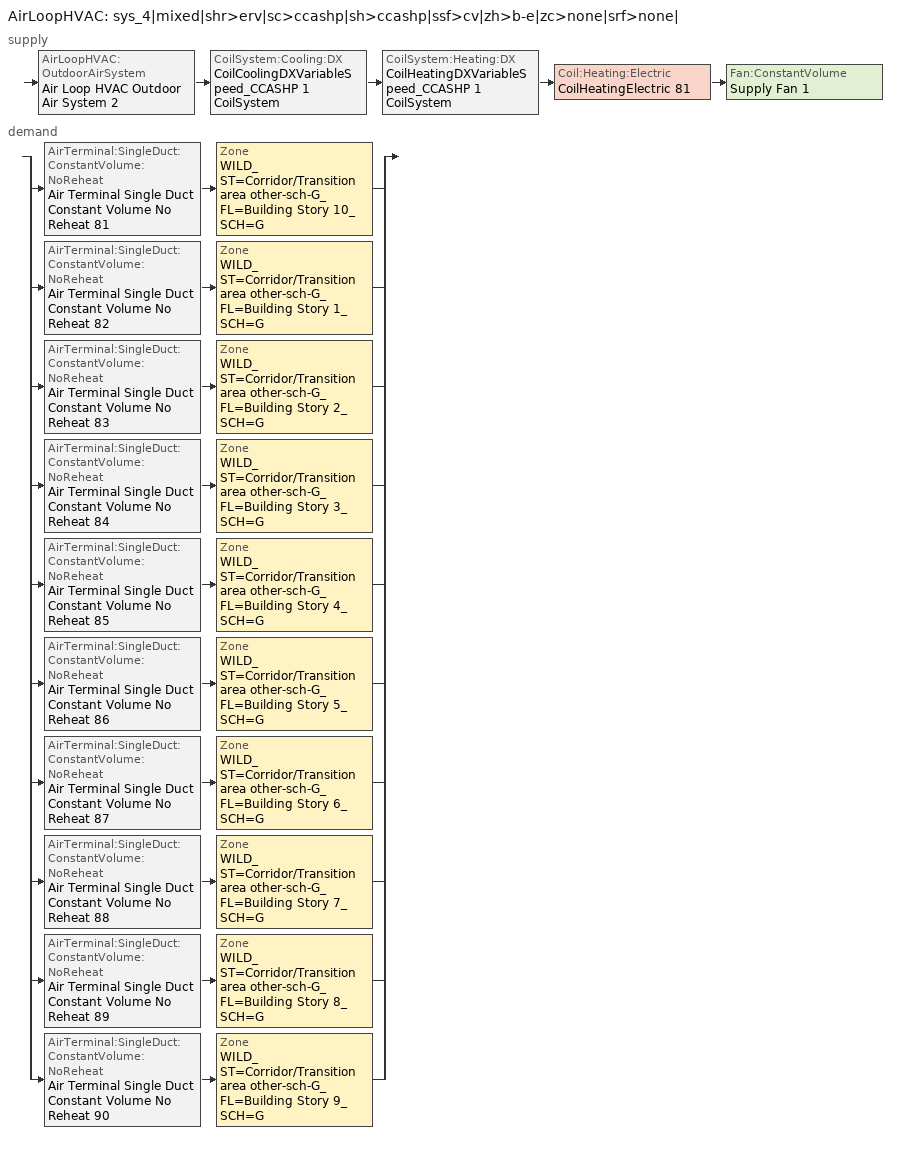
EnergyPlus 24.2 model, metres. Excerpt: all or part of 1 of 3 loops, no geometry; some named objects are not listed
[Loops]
AirLoopHVAC 'sys_4|mixed|shr>erv|sc>ccashp|sh>ccashp|ssf>cv|zh>b-e|zc>none|srf>none|'
 supply: AirLoopHVAC:OutdoorAirSystem 'Air Loop HVAC Outdoor Air System 2' > CoilSystem:Cooling:DX 'CoilCoolingDXVariableSpeed_CCASHP 1 CoilSystem' > CoilSystem:Heating:DX 'CoilHeatingDXVariableSpeed_CCASHP 1 CoilSystem' > Coil:Heating:Electric 'CoilHeatingElectric 81' > Fan:ConstantVolume 'Supply Fan 1'
 demand: split
  | AirTerminal:SingleDuct:ConstantVolume:NoReheat 'Air Terminal Single Duct Constant Volume No Reheat 81' > Zone 'WILD_ST=Corridor/Transition area other-sch-G_FL=Building Story 10_SCH=G'
  | AirTerminal:SingleDuct:ConstantVolume:NoReheat 'Air Terminal Single Duct Constant Volume No Reheat 82' > Zone 'WILD_ST=Corridor/Transition area other-sch-G_FL=Building Story 1_SCH=G'
  | AirTerminal:SingleDuct:ConstantVolume:NoReheat 'Air Terminal Single Duct Constant Volume No Reheat 83' > Zone 'WILD_ST=Corridor/Transition area other-sch-G_FL=Building Story 2_SCH=G'
  | AirTerminal:SingleDuct:ConstantVolume:NoReheat 'Air Terminal Single Duct Constant Volume No Reheat 84' > Zone 'WILD_ST=Corridor/Transition area other-sch-G_FL=Building Story 3_SCH=G'
  | AirTerminal:SingleDuct:ConstantVolume:NoReheat 'Air Terminal Single Duct Constant Volume No Reheat 85' > Zone 'WILD_ST=Corridor/Transition area other-sch-G_FL=Building Story 4_SCH=G'
  | AirTerminal:SingleDuct:ConstantVolume:NoReheat 'Air Terminal Single Duct Constant Volume No Reheat 86' > Zone 'WILD_ST=Corridor/Transition area other-sch-G_FL=Building Story 5_SCH=G'
  | AirTerminal:SingleDuct:ConstantVolume:NoReheat 'Air Terminal Single Duct Constant Volume No Reheat 87' > Zone 'WILD_ST=Corridor/Transition area other-sch-G_FL=Building Story 6_SCH=G'
  | AirTerminal:SingleDuct:ConstantVolume:NoReheat 'Air Terminal Single Duct Constant Volume No Reheat 88' > Zone 'WILD_ST=Corridor/Transition area other-sch-G_FL=Building Story 7_SCH=G'
  | AirTerminal:SingleDuct:ConstantVolume:NoReheat 'Air Terminal Single Duct Constant Volume No Reheat 89' > Zone 'WILD_ST=Corridor/Transition area other-sch-G_FL=Building Story 8_SCH=G'
  | AirTerminal:SingleDuct:ConstantVolume:NoReheat 'Air Terminal Single Duct Constant Volume No Reheat 90' > Zone 'WILD_ST=Corridor/Transition area other-sch-G_FL=Building Story 9_SCH=G'
[ZoneControl:Thermostat] Temperature Difference Between Cutout And Setpoint {deltaC}=0
Name | Zone or ZoneList | Control Type Schedule | Control 1
WILD_ST=Corridor/Transition area other-sch-G_FL=Building Story 10_SCH=G Thermostat | WILD_ST=Corridor/Transition area other-sch-G_FL=Building Story 10_SCH=G | WILD_ST=Corridor/Transition area other-sch-G_FL=Building Story 10_SCH=G Thermostat Schedule | Space Function Corridor/Transition area other-sch-G Thermostat 21
WILD_ST=Corridor/Transition area other-sch-G_FL=Building Story 1_SCH=G Thermostat | WILD_ST=Corridor/Transition area other-sch-G_FL=Building Story 1_SCH=G | WILD_ST=Corridor/Transition area other-sch-G_FL=Building Story 1_SCH=G Thermostat Schedule | Space Function Corridor/Transition area other-sch-G Thermostat 29
WILD_ST=Corridor/Transition area other-sch-G_FL=Building Story 2_SCH=G Thermostat | WILD_ST=Corridor/Transition area other-sch-G_FL=Building Story 2_SCH=G | WILD_ST=Corridor/Transition area other-sch-G_FL=Building Story 2_SCH=G Thermostat Schedule | Space Function Corridor/Transition area other-sch-G Thermostat 30
WILD_ST=Corridor/Transition area other-sch-G_FL=Building Story 3_SCH=G Thermostat | WILD_ST=Corridor/Transition area other-sch-G_FL=Building Story 3_SCH=G | WILD_ST=Corridor/Transition area other-sch-G_FL=Building Story 3_SCH=G Thermostat Schedule | Space Function Corridor/Transition area other-sch-G Thermostat 22
WILD_ST=Corridor/Transition area other-sch-G_FL=Building Story 4_SCH=G Thermostat | WILD_ST=Corridor/Transition area other-sch-G_FL=Building Story 4_SCH=G | WILD_ST=Corridor/Transition area other-sch-G_FL=Building Story 4_SCH=G Thermostat Schedule | Space Function Corridor/Transition area other-sch-G Thermostat 28
WILD_ST=Corridor/Transition area other-sch-G_FL=Building Story 5_SCH=G Thermostat | WILD_ST=Corridor/Transition area other-sch-G_FL=Building Story 5_SCH=G | WILD_ST=Corridor/Transition area other-sch-G_FL=Building Story 5_SCH=G Thermostat Schedule | Space Function Corridor/Transition area other-sch-G Thermostat 24
WILD_ST=Corridor/Transition area other-sch-G_FL=Building Story 6_SCH=G Thermostat | WILD_ST=Corridor/Transition area other-sch-G_FL=Building Story 6_SCH=G | WILD_ST=Corridor/Transition area other-sch-G_FL=Building Story 6_SCH=G Thermostat Schedule | Space Function Corridor/Transition area other-sch-G Thermostat 26
WILD_ST=Corridor/Transition area other-sch-G_FL=Building Story 7_SCH=G Thermostat | WILD_ST=Corridor/Transition area other-sch-G_FL=Building Story 7_SCH=G | WILD_ST=Corridor/Transition area other-sch-G_FL=Building Story 7_SCH=G Thermostat Schedule | Space Function Corridor/Transition area other-sch-G Thermostat 27
WILD_ST=Corridor/Transition area other-sch-G_FL=Building Story 8_SCH=G Thermostat | WILD_ST=Corridor/Transition area other-sch-G_FL=Building Story 8_SCH=G | WILD_ST=Corridor/Transition area other-sch-G_FL=Building Story 8_SCH=G Thermostat Schedule | Space Function Corridor/Transition area other-sch-G Thermostat 23
WILD_ST=Corridor/Transition area other-sch-G_FL=Building Story 9_SCH=G Thermostat | WILD_ST=Corridor/Transition area other-sch-G_FL=Building Story 9_SCH=G | WILD_ST=Corridor/Transition area other-sch-G_FL=Building Story 9_SCH=G Thermostat Schedule | Space Function Corridor/Transition area other-sch-G Thermostat 25
[ThermostatSetpoint:DualSetpoint] Heating Setpoint Temperature Schedule=NECB-G-Thermostat Setpoint-Heating; Cooling Setpoint Temperature Schedule=NECB-G-Thermostat Setpoint-Cooling
Space Function Corridor/Transition area other-sch-G Thermostat 21; Space Function Corridor/Transition area other-sch-G Thermostat 29; Space Function Corridor/Transition area other-sch-G Thermostat 30; Space Function Corridor/Transition area other-sch-G Thermostat 22; Space Function Corridor/Transition area other-sch-G Thermostat 28; Space Function Corridor/Transition area other-sch-G Thermostat 24; Space Function Corridor/Transition area other-sch-G Thermostat 26; Space Function Corridor/Transition area other-sch-G Thermostat 27; Space Function Corridor/Transition area other-sch-G Thermostat 23; Space Function Corridor/Transition area other-sch-G Thermostat 25
[AirTerminal:SingleDuct:ConstantVolume:NoReheat] Availability Schedule=Always On Discrete; Maximum Air Flow Rate {m3/s}=AutoSize
Air Terminal Single Duct Constant Volume No Reheat 81; Air Terminal Single Duct Constant Volume No Reheat 82; Air Terminal Single Duct Constant Volume No Reheat 83; Air Terminal Single Duct Constant Volume No Reheat 84; Air Terminal Single Duct Constant Volume No Reheat 85; Air Terminal Single Duct Constant Volume No Reheat 86; Air Terminal Single Duct Constant Volume No Reheat 87; Air Terminal Single Duct Constant Volume No Reheat 88; Air Terminal Single Duct Constant Volume No Reheat 89; Air Terminal Single Duct Constant Volume No Reheat 90
[Coil:Heating:Electric]
CoilHeatingElectric 81: Availability Schedule=Always On Discrete; Efficiency=1; Nominal Capacity {W}=Autosize
[ZoneHVAC:Baseboard:Convective:Electric] Availability Schedule=Always On Discrete; Heating Design Capacity {W}=Autosize; Efficiency=1
ZoneHVACBaseboardConvectiveElectric 80; ZoneHVACBaseboardConvectiveElectric 81; ZoneHVACBaseboardConvectiveElectric 82; ZoneHVACBaseboardConvectiveElectric 83; ZoneHVACBaseboardConvectiveElectric 84; ZoneHVACBaseboardConvectiveElectric 85; ZoneHVACBaseboardConvectiveElectric 86; ZoneHVACBaseboardConvectiveElectric 87; ZoneHVACBaseboardConvectiveElectric 88; ZoneHVACBaseboardConvectiveElectric 89
[Zone equipment]
WILD_ST=Corridor/Transition area other-sch-G_FL=Building Story 10_SCH=G: Air Terminal Single Duct Constant Volume No Reheat 81, ZoneHVACBaseboardConvectiveElectric 80
WILD_ST=Corridor/Transition area other-sch-G_FL=Building Story 1_SCH=G: Air Terminal Single Duct Constant Volume No Reheat 82, ZoneHVACBaseboardConvectiveElectric 81
WILD_ST=Corridor/Transition area other-sch-G_FL=Building Story 2_SCH=G: Air Terminal Single Duct Constant Volume No Reheat 83, ZoneHVACBaseboardConvectiveElectric 82
WILD_ST=Corridor/Transition area other-sch-G_FL=Building Story 3_SCH=G: Air Terminal Single Duct Constant Volume No Reheat 84, ZoneHVACBaseboardConvectiveElectric 83
WILD_ST=Corridor/Transition area other-sch-G_FL=Building Story 4_SCH=G: Air Terminal Single Duct Constant Volume No Reheat 85, ZoneHVACBaseboardConvectiveElectric 84
WILD_ST=Corridor/Transition area other-sch-G_FL=Building Story 5_SCH=G: Air Terminal Single Duct Constant Volume No Reheat 86, ZoneHVACBaseboardConvectiveElectric 85
WILD_ST=Corridor/Transition area other-sch-G_FL=Building Story 6_SCH=G: Air Terminal Single Duct Constant Volume No Reheat 87, ZoneHVACBaseboardConvectiveElectric 86
WILD_ST=Corridor/Transition area other-sch-G_FL=Building Story 7_SCH=G: Air Terminal Single Duct Constant Volume No Reheat 88, ZoneHVACBaseboardConvectiveElectric 87
WILD_ST=Corridor/Transition area other-sch-G_FL=Building Story 8_SCH=G: Air Terminal Single Duct Constant Volume No Reheat 89, ZoneHVACBaseboardConvectiveElectric 88
WILD_ST=Corridor/Transition area other-sch-G_FL=Building Story 9_SCH=G: Air Terminal Single Duct Constant Volume No Reheat 90, ZoneHVACBaseboardConvectiveElectric 89
[Sizing:Zone] Zone Cooling Design Supply Air Temperature Input Method=TemperatureDifference; Zone Cooling Design Supply Air Temperature {C}=13; Zone Cooling Design Supply Air Temperature Difference {deltaC}=11; Zone Heating Design Supply Air Temperature Input Method=TemperatureDifference; Zone Heating Design Supply Air Temperature {C}=43; Zone Heating Design Supply Air Temperature Difference {deltaC}=21; Zone Cooling Design Supply Air Humidity Ratio {kgWater/kgDryAir}=0.0085; Zone Heating Design Supply Air Humidity Ratio {kgWater/kgDryAir}=0.008; Zone Heating Sizing Factor=1.3; Zone Cooling Sizing Factor=1.1; Cooling Design Air Flow Method=DesignDay; Cooling Design Air Flow Rate {m3/s}=0; Cooling Minimum Air Flow per Zone Floor Area {m3/s-m2}=0.000762; Cooling Minimum Air Flow {m3/s}=0; Cooling Minimum Air Flow Fraction=0; Heating Design Air Flow Method=DesignDay; Heating Design Air Flow Rate {m3/s}=0; Heating Maximum Air Flow per Zone Floor Area {m3/s-m2}=0.002032; Heating Maximum Air Flow {m3/s}=0.141576; Heating Maximum Air Flow Fraction=0.3; Account for Dedicated Outdoor Air System=No; Zone Load Sizing Method=Sensible Load Only No Latent Load; Zone Latent Cooling Design Supply Air Humidity Ratio Input Method=HumidityRatioDifference; Zone Cooling Design Supply Air Humidity Ratio Difference {kgWater/kgDryAir}=0.005; Zone Latent Heating Design Supply Air Humidity Ratio Input Method=HumidityRatioDifference; Zone Humidification Design Supply Air Humidity Ratio Difference {kgWater/kgDryAir}=0.005; Type of Space Sum to Use=Coincident
Name | Design Specification Outdoor Air Object
WILD_ST=Corridor/Transition area other-sch-G_FL=Building Story 10_SCH=G | WILD_ST=Corridor/Transition area other-sch-G_FL=Building Story 10_SCH=G DSOA Space List
WILD_ST=Corridor/Transition area other-sch-G_FL=Building Story 1_SCH=G | WILD_ST=Corridor/Transition area other-sch-G_FL=Building Story 1_SCH=G DSOA Space List
WILD_ST=Corridor/Transition area other-sch-G_FL=Building Story 2_SCH=G | WILD_ST=Corridor/Transition area other-sch-G_FL=Building Story 2_SCH=G DSOA Space List
WILD_ST=Corridor/Transition area other-sch-G_FL=Building Story 3_SCH=G | WILD_ST=Corridor/Transition area other-sch-G_FL=Building Story 3_SCH=G DSOA Space List
WILD_ST=Corridor/Transition area other-sch-G_FL=Building Story 4_SCH=G | WILD_ST=Corridor/Transition area other-sch-G_FL=Building Story 4_SCH=G DSOA Space List
WILD_ST=Corridor/Transition area other-sch-G_FL=Building Story 5_SCH=G | WILD_ST=Corridor/Transition area other-sch-G_FL=Building Story 5_SCH=G DSOA Space List
WILD_ST=Corridor/Transition area other-sch-G_FL=Building Story 6_SCH=G | WILD_ST=Corridor/Transition area other-sch-G_FL=Building Story 6_SCH=G DSOA Space List
WILD_ST=Corridor/Transition area other-sch-G_FL=Building Story 7_SCH=G | WILD_ST=Corridor/Transition area other-sch-G_FL=Building Story 7_SCH=G DSOA Space List
WILD_ST=Corridor/Transition area other-sch-G_FL=Building Story 8_SCH=G | WILD_ST=Corridor/Transition area other-sch-G_FL=Building Story 8_SCH=G DSOA Space List
WILD_ST=Corridor/Transition area other-sch-G_FL=Building Story 9_SCH=G | WILD_ST=Corridor/Transition area other-sch-G_FL=Building Story 9_SCH=G DSOA Space List
[Controller:MechanicalVentilation]
Controller Mechanical Ventilation 2: Availability Schedule=sys_4|mixed|shr>none|sc>ccashp|sh>ccashp|ssf>cv|zh>b-e|zc>none|srf>none| Occ Sch; Demand Controlled Ventilation=No; System Outdoor Air Method=ZoneSum; Zone or ZoneList Name 1=WILD_ST=Corridor/Transition area other-sch-G_FL=Building Story 10_SCH=G; Design Specification Outdoor Air Object Name 1=Space Function Corridor/Transition area other-sch-G Ventilation; Zone or ZoneList Name 2=WILD_ST=Corridor/Transition area other-sch-G_FL=Building Story 1_SCH=G; Design Specification Outdoor Air Object Name 2=Space Function Corridor/Transition area other-sch-G Ventilation; Zone or ZoneList Name 3=WILD_ST=Corridor/Transition area other-sch-G_FL=Building Story 2_SCH=G; Design Specification Outdoor Air Object Name 3=Space Function Corridor/Transition area other-sch-G Ventilation; Zone or ZoneList Name 4=WILD_ST=Corridor/Transition area other-sch-G_FL=Building Story 3_SCH=G; Design Specification Outdoor Air Object Name 4=Space Function Corridor/Transition area other-sch-G Ventilation; Zone or ZoneList Name 5=WILD_ST=Corridor/Transition area other-sch-G_FL=Building Story 4_SCH=G; Design Specification Outdoor Air Object Name 5=Space Function Corridor/Transition area other-sch-G Ventilation; Zone or ZoneList Name 6=WILD_ST=Corridor/Transition area other-sch-G_FL=Building Story 5_SCH=G; Design Specification Outdoor Air Object Name 6=Space Function Corridor/Transition area other-sch-G Ventilation; Zone or ZoneList Name 7=WILD_ST=Corridor/Transition area other-sch-G_FL=Building Story 6_SCH=G; Design Specification Outdoor Air Object Name 7=Space Function Corridor/Transition area other-sch-G Ventilation; Zone or ZoneList Name 8=WILD_ST=Corridor/Transition area other-sch-G_FL=Building Story 7_SCH=G; Design Specification Outdoor Air Object Name 8=Space Function Corridor/Transition area other-sch-G Ventilation; Zone or ZoneList Name 9=WILD_ST=Corridor/Transition area other-sch-G_FL=Building Story 8_SCH=G; Design Specification Outdoor Air Object Name 9=Space Function Corridor/Transition area other-sch-G Ventilation; Zone or ZoneList Name 10=WILD_ST=Corridor/Transition area other-sch-G_FL=Building Story 9_SCH=G; Design Specification Outdoor Air Object Name 10=Space Function Corridor/Transition area other-sch-G Ventilation
[DesignSpecification:OutdoorAir]
Space Function Corridor/Transition area other-sch-G Ventilation: Outdoor Air Method=Sum; Outdoor Air Flow per Person {m3/s-person}=0; Outdoor Air Flow per Zone Floor Area {m3/s-m2}=0.0003048; Outdoor Air Flow per Zone {m3/s}=0; Outdoor Air Flow Air Changes per Hour {1/hr}=0
[DesignSpecification:OutdoorAir:SpaceList] Space Design Specification Outdoor Air Object Name 1=Space Function Corridor/Transition area other-sch-G Ventilation
Name | Space Name 1
WILD_ST=Corridor/Transition area other-sch-G_FL=Building Story 10_SCH=G DSOA Space List | T Corridor
WILD_ST=Corridor/Transition area other-sch-G_FL=Building Story 1_SCH=G DSOA Space List | G Corridor
WILD_ST=Corridor/Transition area other-sch-G_FL=Building Story 2_SCH=G DSOA Space List | F2 Corridor
WILD_ST=Corridor/Transition area other-sch-G_FL=Building Story 3_SCH=G DSOA Space List | F3 Corridor
WILD_ST=Corridor/Transition area other-sch-G_FL=Building Story 4_SCH=G DSOA Space List | F4 Corridor
WILD_ST=Corridor/Transition area other-sch-G_FL=Building Story 5_SCH=G DSOA Space List | M Corridor
WILD_ST=Corridor/Transition area other-sch-G_FL=Building Story 6_SCH=G DSOA Space List | F6 Corridor
WILD_ST=Corridor/Transition area other-sch-G_FL=Building Story 7_SCH=G DSOA Space List | F7 Corridor
WILD_ST=Corridor/Transition area other-sch-G_FL=Building Story 8_SCH=G DSOA Space List | F8 Corridor
WILD_ST=Corridor/Transition area other-sch-G_FL=Building Story 9_SCH=G DSOA Space List | F9 Corridor
[AirLoopHVAC]
sys_4|mixed|shr>erv|sc>ccashp|sh>ccashp|ssf>cv|zh>b-e|zc>none|srf>none|: Design Supply Air Flow Rate {m3/s}=AutoSize; Design Return Air Flow Fraction of Supply Air Flow=1
[Sizing:System]
sys_4|mixed|shr>erv|sc>ccashp|sh>ccashp|ssf>cv|zh>b-e|zc>none|srf>none|: Type of Load to Size On=Sensible; Design Outdoor Air Flow Rate {m3/s}=Autosize; Central Heating Maximum System Air Flow Ratio=1; Preheat Design Temperature {C}=7; Preheat Design Humidity Ratio {kgWater/kgDryAir}=0.008; Precool Design Temperature {C}=13; Precool Design Humidity Ratio {kgWater/kgDryAir}=0.008; Central Cooling Design Supply Air Temperature {C}=13; Central Heating Design Supply Air Temperature {C}=43; Type of Zone Sum to Use=NonCoincident; 100% Outdoor Air in Cooling=No; 100% Outdoor Air in Heating=No; Central Cooling Design Supply Air Humidity Ratio {kgWater/kgDryAir}=0.0085; Central Heating Design Supply Air Humidity Ratio {kgWater/kgDryAir}=0.008; Cooling Supply Air Flow Rate Method=DesignDay; Cooling Supply Air Flow Rate {m3/s}=0; Cooling Supply Air Flow Rate Per Floor Area {m3/s-m2}=0.00996765; Cooling Fraction of Autosized Cooling Supply Air Flow Rate=1; Cooling Supply Air Flow Rate Per Unit Cooling Capacity {m3/s-W}=3.94755e-05; Heating Supply Air Flow Rate Method=DesignDay; Heating Supply Air Flow Rate {m3/s}=0; Heating Supply Air Flow Rate Per Floor Area {m3/s-m2}=0.00996765; Heating Fraction of Autosized Heating Supply Air Flow Rate=1; Heating Fraction of Autosized Cooling Supply Air Flow Rate=1; Heating Supply Air Flow Rate Per Unit Heating Capacity {m3/s-W}=3.15882e-05; System Outdoor Air Method=ZoneSum; Zone Maximum Outdoor Air Fraction=1; Cooling Design Capacity Method=CoolingDesignCapacity; Cooling Design Capacity {W}=Autosize; Cooling Design Capacity Per Floor Area {W/m2}=234.7; Fraction of Autosized Cooling Design Capacity=1; Heating Design Capacity Method=HeatingDesignCapacity; Heating Design Capacity {W}=Autosize; Heating Design Capacity Per Floor Area {W/m2}=157; Fraction of Autosized Heating Design Capacity=1; Central Cooling Capacity Control Method=OnOff; Occupant Diversity=Autosize
[Controller:OutdoorAir]
Controller Outdoor Air 2: Minimum Outdoor Air Flow Rate {m3/s}=Autosize; Maximum Outdoor Air Flow Rate {m3/s}=Autosize; Economizer Control Type=DifferentialEnthalpy; Economizer Control Action Type=ModulateFlow; Lockout Type=NoLockout; Minimum Limit Type=FixedMinimum; Minimum Outdoor Air Schedule=sys_4|mixed|shr>none|sc>ccashp|sh>ccashp|ssf>cv|zh>b-e|zc>none|srf>none| Occ Sch; Mechanical Ventilation Controller=Controller Mechanical Ventilation 2; High Humidity Control=No; High Humidity Outdoor Air Flow Ratio=1; Control High Indoor Humidity Based on Outdoor Humidity Ratio=Yes; Heat Recovery Bypass Control Type=BypassWhenOAFlowGreaterThanMinimum; Economizer Operation Staging=InterlockedWithMechanicalCooling
[HeatExchanger:AirToAir:SensibleAndLatent]
sys_4|mixed|shr>none|sc>ccashp|sh>ccashp|ssf>cv|zh>b-e|zc>none|srf>none| ERV: Availability Schedule=Always On Discrete; Nominal Supply Air Flow Rate {m3/s}=Autosize; Sensible Effectiveness at 100% Heating Air Flow=0.5; Latent Effectiveness at 100% Heating Air Flow=0.5; Sensible Effectiveness at 100% Cooling Air Flow=0.5; Latent Effectiveness at 100% Cooling Air Flow=0.5; Nominal Electric Power {W}=219.834; Supply Air Outlet Temperature Control=Yes; Heat Exchanger Type=Rotary; Frost Control Type=ExhaustOnly; Threshold Temperature {C}=-23.3; Initial Defrost Time Fraction=0.167; Rate of Defrost Time Fraction Increase {1/K}=1.44; Economizer Lockout=Yes; Sensible Effectiveness of Heating Air Flow Curve=sys_4|mixed|shr>none|sc>ccashp|sh>ccashp|ssf>cv|zh>b-e|zc>none|srf>none| ERV_SensHeatEff 1; Latent Effectiveness of Heating Air Flow Curve=sys_4|mixed|shr>none|sc>ccashp|sh>ccashp|ssf>cv|zh>b-e|zc>none|srf>none| ERV_LatHeatEff 1; Sensible Effectiveness of Cooling Air Flow Curve=sys_4|mixed|shr>none|sc>ccashp|sh>ccashp|ssf>cv|zh>b-e|zc>none|srf>none| ERV_SensCoolEff 1; Latent Effectiveness of Cooling Air Flow Curve=sys_4|mixed|shr>none|sc>ccashp|sh>ccashp|ssf>cv|zh>b-e|zc>none|srf>none| ERV_LatCoolEff 1
[SetpointManager:OutdoorAirPretreat]
Setpoint Manager Outdoor Air Pretreat 2: Control Variable=Temperature; Minimum Setpoint Temperature {C}=-99; Maximum Setpoint Temperature {C}=99; Minimum Setpoint Humidity Ratio {kgWater/kgDryAir}=1e-05; Maximum Setpoint Humidity Ratio {kgWater/kgDryAir}=1; Setpoint Node or NodeList=sys_4|mixed|shr>none|sc>ccashp|sh>ccashp|ssf>cv|zh>b-e|zc>none|srf>none| ERV Primary Outlet Air Node
[SetpointManager:MixedAir] Control Variable=Temperature
Name | Setpoint Node or NodeList
sys_4|mixed|shr>erv|sc>ccashp|sh>ccashp|ssf>cv|zh>b-e|zc>none|srf>none| Mixed Air Node OS Default SPM | sys_4|mixed|shr>erv|sc>ccashp|sh>ccashp|ssf>cv|zh>b-e|zc>none|srf>none| Mixed Air Node
CoilCoolingDXVariableSpeed_CCASHP 1 Outlet Air Node OS Default SPM | CoilCoolingDXVariableSpeed_CCASHP 1 Outlet Air Node
CoilHeatingDXVariableSpeed_CCASHP 1 Outlet Air Node OS Default SPM | CoilHeatingDXVariableSpeed_CCASHP 1 Outlet Air Node
CoilHeatingElectric 81 Outlet Air Node OS Default SPM | CoilHeatingElectric 81 Outlet Air Node
[CoilSystem:Cooling:DX]
CoilCoolingDXVariableSpeed_CCASHP 1 CoilSystem: Cooling Coil=CoilCoolingDXVariableSpeed_CCASHP 1
[Coil:Cooling:DX:VariableSpeed]
CoilCoolingDXVariableSpeed_CCASHP 1: Number of Speeds=1; Nominal Speed Level=1; Gross Rated Total Cooling Capacity At Selected Nominal Speed Level {W}=32970.4; Rated Air Flow Rate At Selected Nominal Speed Level {m3/s}=AutoSize; Nominal Time for Condensate to Begin Leaving the Coil {s}=0; Initial Moisture Evaporation Rate Divided by Steady-State AC Latent Capacity=0; Maximum Cycling Rate {cycles/hr}=2.5; Latent Capacity Time Constant {s}=60; Fan Delay Time {s}=60; Energy Part Load Fraction Curve=Mitsubishi Hyper Heating VRF Outdoor Unit CPLFFPLR curve; Condenser Type=AirCooled; Evaporative Condenser Pump Rated Power Consumption {W}=0; Crankcase Heater Capacity {W}=1e-06; Maximum Outdoor Dry-Bulb Temperature for Crankcase Heater Operation {C}=10; Minimum Outdoor Dry-Bulb Temperature for Compressor Operation {C}=-25; Basin Heater Capacity {W/K}=0; Basin Heater Setpoint Temperature {C}=2; Speed Reference Unit Gross Rated Total Cooling Capacity 1 {W}=8914.19; Speed Reference Unit Gross Rated Sensible Heat Ratio 1=0.79; Speed Reference Unit Gross Rated Cooling COP 1 {W/W}=4.35; Speed Reference Unit Rated Air Flow Rate 1 {m3/s}=0.944; Speed Rated Evaporator Fan Power Per Volume Flow Rate 2017 1 {W/(m3/s)}=773.3; Speed Rated Evaporator Fan Power Per Volume Flow Rate 2023 1 {W/(m3/s)}=934.4; Speed Total Cooling Capacity Function of Temperature Curve Name 1=Mitsubishi Hyper Heating VRF Outdoor Unit CCAPFT curve; Speed Total Cooling Capacity Function of Air Flow Fraction Curve Name 1=Mitsubishi Hyper Heating VRF Outdoor Unit CCAPFFF curve; Speed Energy Input Ratio Function of Temperature Curve Name 1=Mitsubishi Hyper Heating VRF Outdoor Unit CEIRFT curve; Speed Energy Input Ratio Function of Air Flow Fraction Curve Name 1=Mitsubishi Hyper Heating VRF Outdoor Unit CEIRFFF curve
[CoilSystem:Heating:DX]
CoilHeatingDXVariableSpeed_CCASHP 1 CoilSystem: Heating Coil=CoilHeatingDXVariableSpeed_CCASHP 1
[Coil:Heating:DX:VariableSpeed]
CoilHeatingDXVariableSpeed_CCASHP 1: Number of Speeds=1; Nominal Speed Level=1; Rated Heating Capacity At Selected Nominal Speed Level {W}=32970.4; Rated Air Flow Rate At Selected Nominal Speed Level {m3/s}=AutoSize; Energy Part Load Fraction Curve=Mitsubishi Hyper Heating VRF Outdoor Unit HPLFFPLR curve; Defrost Energy Input Ratio Function of Temperature Curve=Mitsubishi Hyper Heating VRF Outdoor Unit Defrost HEIRFT curve; Minimum Outdoor Dry-Bulb Temperature for Compressor Operation {C}=-25; Maximum Outdoor Dry-Bulb Temperature for Defrost Operation {C}=5; Crankcase Heater Capacity {W}=1e-06; Maximum Outdoor Dry-Bulb Temperature for Crankcase Heater Operation {C}=10; Defrost Strategy=ReverseCycle; Defrost Control=OnDemand; Defrost Time Period Fraction=0.166667; Resistive Defrost Heater Capacity {W}=AutoSize; Speed Reference Unit Gross Rated Heating Capacity 1 {W}=9124.85; Speed Reference Unit Gross Rated Heating COP 1 {W/W}=4.76763; Speed Reference Unit Rated Air Flow Rate 1 {m3/s}=0.653; Speed Rated Supply Air Fan Power Per Volume Flow Rate 2017 1 {W/(m3/s)}=773.3; Speed Rated Supply Air Fan Power Per Volume Flow Rate 2023 1 {W/(m3/s)}=934.4; Speed Heating Capacity Function of Temperature Curve Name 1=Mitsubishi Hyper Heating VRF Outdoor Unit HCAPFT curve; Speed Total  Heating Capacity Function of Air Flow Fraction Curve Name 1=Mitsubishi Hyper Heating VRF Outdoor Unit HCAPFFF curve; Speed Energy Input Ratio Function of Temperature Curve Name 1=Mitsubishi Hyper Heating VRF Outdoor Unit HEIRFT curve; Speed Energy Input Ratio Function of Air Flow Fraction Curve Name 1=Mitsubishi Hyper Heating VRF Outdoor Unit HEIRFFF curve
[Fan:ConstantVolume]
Supply Fan 1: Availability Schedule=sys_4|mixed|shr>none|sc>ccashp|sh>ccashp|ssf>cv|zh>b-e|zc>none|srf>none| Occ Sch; Fan Total Efficiency=0.39975; Pressure Rise {Pa}=640; Maximum Flow Rate {m3/s}=AutoSize; Motor Efficiency=0.615; Motor In Airstream Fraction=1
[SetpointManager:SingleZone:Reheat]
Setpoint Manager Single Zone Reheat 1: Control Variable=Temperature; Minimum Supply Air Temperature {C}=13; Maximum Supply Air Temperature {C}=43; Control Zone=WILD_ST=Corridor/Transition area other-sch-G_FL=Building Story 10_SCH=G; Setpoint Node or NodeList=sys_4|mixed|shr>erv|sc>ccashp|sh>ccashp|ssf>cv|zh>b-e|zc>none|srf>none| Supply Outlet Node
[Schedule:Day:Interval]
NECB-G-Thermostat Setpoint-Heating Sun|Hol Day; NECB-G-Thermostat Setpoint-Heating Default|Wkdy Day; NECB-G-Thermostat Setpoint-Heating Sat Day; NECB-G-Thermostat Setpoint-Heating Default: No, 01:00, 22, 07:00, 18, 08:00, 20, 24:00, 22
NECB-G-Thermostat Setpoint-Cooling Sun|Hol Day; NECB-G-Thermostat Setpoint-Cooling Default|Wkdy Day; NECB-G-Thermostat Setpoint-Cooling Sat Day; NECB-G-Thermostat Setpoint-Cooling Default: No, 24:00, 24
Schedule Day 10; sys_4|mixed|shr>none|sc>ccashp|sh>ccashp|ssf>cv|zh>b-e|zc>none|srf>none| Occ Sch Default; Schedule Day 9; sys_4|mixed|shr>none|sc>ccashp|sh>ccashp|ssf>cv|zh>b-e|zc>none|srf>none| Occ Sch Summer Design Day; sys_4|mixed|shr>none|sc>ccashp|sh>ccashp|ssf>cv|zh>b-e|zc>none|srf>none| Occ Sch Winter Design Day: No, 24:00, 1
[Schedule:Week:Daily]
NECB-G-Thermostat Setpoint-Heating Week Rule - Jan1-Dec31: NECB-G-Thermostat Setpoint-Heating Sun|Hol Day, NECB-G-Thermostat Setpoint-Heating Default|Wkdy Day, NECB-G-Thermostat Setpoint-Heating Default|Wkdy Day, NECB-G-Thermostat Setpoint-Heating Default|Wkdy Day, NECB-G-Thermostat Setpoint-Heating Default|Wkdy Day, NECB-G-Thermostat Setpoint-Heating Default|Wkdy Day, NECB-G-Thermostat Setpoint-Heating Sat Day, NECB-G-Thermostat Setpoint-Heating Default, NECB-G-Thermostat Setpoint-Heating Default, NECB-G-Thermostat Setpoint-Heating Default, NECB-G-Thermostat Setpoint-Heating Default, NECB-G-Thermostat Setpoint-Heating Default
NECB-G-Thermostat Setpoint-Cooling Week Rule - Jan1-Dec31: NECB-G-Thermostat Setpoint-Cooling Sun|Hol Day, NECB-G-Thermostat Setpoint-Cooling Default|Wkdy Day, NECB-G-Thermostat Setpoint-Cooling Default|Wkdy Day, NECB-G-Thermostat Setpoint-Cooling Default|Wkdy Day, NECB-G-Thermostat Setpoint-Cooling Default|Wkdy Day, NECB-G-Thermostat Setpoint-Cooling Default|Wkdy Day, NECB-G-Thermostat Setpoint-Cooling Sat Day, NECB-G-Thermostat Setpoint-Cooling Default, NECB-G-Thermostat Setpoint-Cooling Default, NECB-G-Thermostat Setpoint-Cooling Default, NECB-G-Thermostat Setpoint-Cooling Default, NECB-G-Thermostat Setpoint-Cooling Default
sys_4|mixed|shr>none|sc>ccashp|sh>ccashp|ssf>cv|zh>b-e|zc>none|srf>none| Occ Sch Week Rule - Jan1-Dec31: Schedule Day 10, sys_4|mixed|shr>none|sc>ccashp|sh>ccashp|ssf>cv|zh>b-e|zc>none|srf>none| Occ Sch Default, sys_4|mixed|shr>none|sc>ccashp|sh>ccashp|ssf>cv|zh>b-e|zc>none|srf>none| Occ Sch Default, sys_4|mixed|shr>none|sc>ccashp|sh>ccashp|ssf>cv|zh>b-e|zc>none|srf>none| Occ Sch Default, sys_4|mixed|shr>none|sc>ccashp|sh>ccashp|ssf>cv|zh>b-e|zc>none|srf>none| Occ Sch Default, sys_4|mixed|shr>none|sc>ccashp|sh>ccashp|ssf>cv|zh>b-e|zc>none|srf>none| Occ Sch Default, Schedule Day 9, sys_4|mixed|shr>none|sc>ccashp|sh>ccashp|ssf>cv|zh>b-e|zc>none|srf>none| Occ Sch Default, sys_4|mixed|shr>none|sc>ccashp|sh>ccashp|ssf>cv|zh>b-e|zc>none|srf>none| Occ Sch Summer Design Day, sys_4|mixed|shr>none|sc>ccashp|sh>ccashp|ssf>cv|zh>b-e|zc>none|srf>none| Occ Sch Winter Design Day, sys_4|mixed|shr>none|sc>ccashp|sh>ccashp|ssf>cv|zh>b-e|zc>none|srf>none| Occ Sch Default, sys_4|mixed|shr>none|sc>ccashp|sh>ccashp|ssf>cv|zh>b-e|zc>none|srf>none| Occ Sch Default
[Schedule:Year]
NECB-G-Thermostat Setpoint-Heating: NECB-G-Thermostat Setpoint-Heating Week Rule - Jan1-Dec31, 1, 1, 12, 31
NECB-G-Thermostat Setpoint-Cooling: NECB-G-Thermostat Setpoint-Cooling Week Rule - Jan1-Dec31, 1, 1, 12, 31
sys_4|mixed|shr>none|sc>ccashp|sh>ccashp|ssf>cv|zh>b-e|zc>none|srf>none| Occ Sch: sys_4|mixed|shr>none|sc>ccashp|sh>ccashp|ssf>cv|zh>b-e|zc>none|srf>none| Occ Sch Week Rule - Jan1-Dec31, 1, 1, 12, 31
[Schedule:Compact]
WILD_ST=Corridor/Transition area other-sch-G_FL=Building Story 10_SCH=G Thermostat Schedule; WILD_ST=Corridor/Transition area other-sch-G_FL=Building Story 1_SCH=G Thermostat Schedule; WILD_ST=Corridor/Transition area other-sch-G_FL=Building Story 2_SCH=G Thermostat Schedule; WILD_ST=Corridor/Transition area other-sch-G_FL=Building Story 3_SCH=G Thermostat Schedule; WILD_ST=Corridor/Transition area other-sch-G_FL=Building Story 4_SCH=G Thermostat Schedule; WILD_ST=Corridor/Transition area other-sch-G_FL=Building Story 5_SCH=G Thermostat Schedule; WILD_ST=Corridor/Transition area other-sch-G_FL=Building Story 6_SCH=G Thermostat Schedule; WILD_ST=Corridor/Transition area other-sch-G_FL=Building Story 7_SCH=G Thermostat Schedule; WILD_ST=Corridor/Transition area other-sch-G_FL=Building Story 8_SCH=G Thermostat Schedule; WILD_ST=Corridor/Transition area other-sch-G_FL=Building Story 9_SCH=G Thermostat Schedule: Through: 12/31, For: AllDays, Until: 24:00, 4
[Schedule:Constant]
Always On Discrete: Hourly Value=1
[Curve:Biquadratic] Minimum Value of x {BasedOnField A2}=15
Name | Coefficient1 Constant | Coefficient2 x | Coefficient3 x**2 | Coefficient4 y | Coefficient5 y**2 | Coefficient6 x*y | Maximum Value of x {BasedOnField A2} | Minimum Value of y {BasedOnField A3} | Maximum Value of y {BasedOnField A3}
Mitsubishi Hyper Heating VRF Outdoor Unit CCAPFT curve | 0.041806 | 0.0640406 | -0.000556932 | 0.00840778 | -0.00010814 | -0.000333479 | 24 | -5 | 43
Mitsubishi Hyper Heating VRF Outdoor Unit CEIRFT curve | 1.51115 | -0.0599811 | 0.000969596 | -0.00845921 | 0.000389855 | 0.000125837 | 24 | -5 | 43
Mitsubishi Hyper Heating VRF Outdoor Unit HCAPFT curve | 1.04243 | 0.0320234 | -0.00158028 | 0.0255781 | -0.000168303 | -0.00103771 | 27.2 | -25 | 15
Mitsubishi Hyper Heating VRF Outdoor Unit HEIRFT curve | 1.2246 | 0.0053626 | -0.000269902 | -0.0415824 | 0.000500483 | 0.000352842 | 27.2 | -25 | 15
[Curve:Quadratic] Coefficient3 x**2=0
Name | Coefficient1 Constant | Coefficient2 x | Minimum Value of x {BasedOnField A2} | Maximum Value of x {BasedOnField A2}
Mitsubishi Hyper Heating VRF Outdoor Unit CCAPFFF curve; Mitsubishi Hyper Heating VRF Outdoor Unit HCAPFFF curve | 0.8 | 0.2 | 0.5 | 1.5
Mitsubishi Hyper Heating VRF Outdoor Unit CEIRFFF curve; Mitsubishi Hyper Heating VRF Outdoor Unit HEIRFFF curve | 1 | 0 | 0 | 1
[Table:Lookup]
Mitsubishi Hyper Heating VRF Outdoor Unit CPLFFPLR curve: Mitsubishi Hyper Heating VRF Outdoor Unit CPLFFPLR curve Independent Variable List, None, 1, Dimensionless, 0, 0, 0, 0, 0, 0, 0, 0, 0, 0
Mitsubishi Hyper Heating VRF Outdoor Unit HPLFFPLR curve: Mitsubishi Hyper Heating VRF Outdoor Unit HPLFFPLR curve Independent Variable List, None, 1, Dimensionless, 0, 0, 0, 0, 0, 0, 0, 0, 0
Mitsubishi Hyper Heating VRF Outdoor Unit Defrost HEIRFT curve: Mitsubishi Hyper Heating VRF Outdoor Unit Defrost HEIRFT curve Independent Variable List, None, 1, Dimensionless, 1, 1, 1, 1, 1, 1, 1, 1, 1, 1, 1, 1, 1, 1, 1, 1, 1, 1, 1, 1, 1, 1
sys_4|mixed|shr>none|sc>ccashp|sh>ccashp|ssf>cv|zh>b-e|zc>none|srf>none| ERV_SensHeatEff 1: sys_4|mixed|shr>none|sc>ccashp|sh>ccashp|ssf>cv|zh>b-e|zc>none|srf>none| ERV_SensHeatEff 1 Independent Variable List, DivisorOnly, 0.5, 0, 10, Dimensionless, 0.5, 0.5
sys_4|mixed|shr>none|sc>ccashp|sh>ccashp|ssf>cv|zh>b-e|zc>none|srf>none| ERV_LatHeatEff 1: sys_4|mixed|shr>none|sc>ccashp|sh>ccashp|ssf>cv|zh>b-e|zc>none|srf>none| ERV_LatHeatEff 1 Independent Variable List, DivisorOnly, 0.5, 0, 10, Dimensionless, 0.5, 0.5
sys_4|mixed|shr>none|sc>ccashp|sh>ccashp|ssf>cv|zh>b-e|zc>none|srf>none| ERV_SensCoolEff 1: sys_4|mixed|shr>none|sc>ccashp|sh>ccashp|ssf>cv|zh>b-e|zc>none|srf>none| ERV_SensCoolEff 1 Independent Variable List, DivisorOnly, 0.5, 0, 10, Dimensionless, 0.5, 0.5
sys_4|mixed|shr>none|sc>ccashp|sh>ccashp|ssf>cv|zh>b-e|zc>none|srf>none| ERV_LatCoolEff 1: sys_4|mixed|shr>none|sc>ccashp|sh>ccashp|ssf>cv|zh>b-e|zc>none|srf>none| ERV_LatCoolEff 1 Independent Variable List, DivisorOnly, 0.5, 0, 10, Dimensionless, 0.5, 0.5
[Table:IndependentVariableList]
Mitsubishi Hyper Heating VRF Outdoor Unit CPLFFPLR curve Independent Variable List: Mitsubishi Hyper Heating VRF Outdoor Unit CPLFFPLR curve_ind_1
Mitsubishi Hyper Heating VRF Outdoor Unit HPLFFPLR curve Independent Variable List: Mitsubishi Hyper Heating VRF Outdoor Unit HPLFFPLR curve_ind_1
Mitsubishi Hyper Heating VRF Outdoor Unit Defrost HEIRFT curve Independent Variable List: Mitsubishi Hyper Heating VRF Outdoor Unit Defrost HEIRFT curve_ind_1, Mitsubishi Hyper Heating VRF Outdoor Unit Defrost HEIRFT curve_ind_2
sys_4|mixed|shr>none|sc>ccashp|sh>ccashp|ssf>cv|zh>b-e|zc>none|srf>none| ERV_SensHeatEff 1 Independent Variable List: sys_4|mixed|shr>none|sc>ccashp|sh>ccashp|ssf>cv|zh>b-e|zc>none|srf>none| ERV_SensibleHeating_IndependentVariable
sys_4|mixed|shr>none|sc>ccashp|sh>ccashp|ssf>cv|zh>b-e|zc>none|srf>none| ERV_LatHeatEff 1 Independent Variable List: sys_4|mixed|shr>none|sc>ccashp|sh>ccashp|ssf>cv|zh>b-e|zc>none|srf>none| ERV_LatentHeating_IndependentVariable
sys_4|mixed|shr>none|sc>ccashp|sh>ccashp|ssf>cv|zh>b-e|zc>none|srf>none| ERV_SensCoolEff 1 Independent Variable List: sys_4|mixed|shr>none|sc>ccashp|sh>ccashp|ssf>cv|zh>b-e|zc>none|srf>none| ERV_SensibleCooling_IndependentVariable
sys_4|mixed|shr>none|sc>ccashp|sh>ccashp|ssf>cv|zh>b-e|zc>none|srf>none| ERV_LatCoolEff 1 Independent Variable List: sys_4|mixed|shr>none|sc>ccashp|sh>ccashp|ssf>cv|zh>b-e|zc>none|srf>none| ERV_LatentCooling_IndependentVariable
[Table:IndependentVariable]
Mitsubishi Hyper Heating VRF Outdoor Unit CPLFFPLR curve_ind_1: Linear, Constant, 0, 1, Dimensionless, 0.1, 0.2, 0.3, 0.4, 0.5, 0.556, 0.694, 0.833, 0.972, 1
Mitsubishi Hyper Heating VRF Outdoor Unit HPLFFPLR curve_ind_1: Linear, Constant, 0, 1, Dimensionless, 0.1, 0.2, 0.3, 0.4, 0.5, 0.555, 0.694, 0.833, 1
Mitsubishi Hyper Heating VRF Outdoor Unit Defrost HEIRFT curve_ind_1: Linear, Constant, 15, 27.2, Temperature, 15, 27.2
Mitsubishi Hyper Heating VRF Outdoor Unit Defrost HEIRFT curve_ind_2: Linear, Constant, -25, 6, Temperature, -25, -10, -8, -6, -4, -2, 0, 1, 2, 4, 6
sys_4|mixed|shr>none|sc>ccashp|sh>ccashp|ssf>cv|zh>b-e|zc>none|srf>none| ERV_SensibleHeating_IndependentVariable; sys_4|mixed|shr>none|sc>ccashp|sh>ccashp|ssf>cv|zh>b-e|zc>none|srf>none| ERV_LatentHeating_IndependentVariable; sys_4|mixed|shr>none|sc>ccashp|sh>ccashp|ssf>cv|zh>b-e|zc>none|srf>none| ERV_SensibleCooling_IndependentVariable; sys_4|mixed|shr>none|sc>ccashp|sh>ccashp|ssf>cv|zh>b-e|zc>none|srf>none| ERV_LatentCooling_IndependentVariable: Linear, Linear, 0, 10, Dimensionless, 0.75, 1
